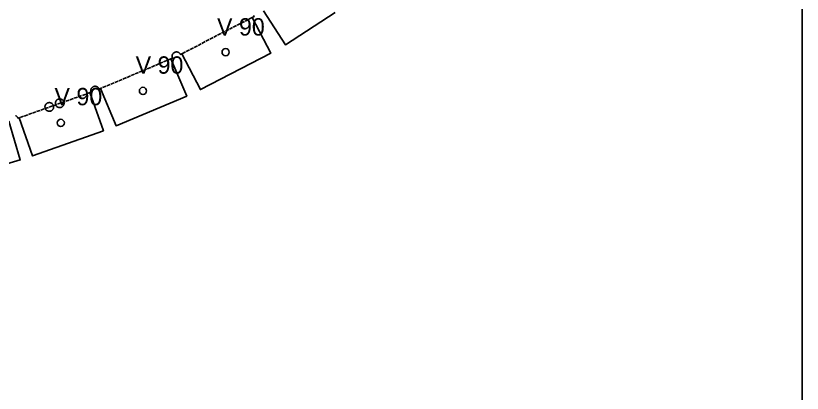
# Model space of a CAD drawing. Header units: millimetres. Extents: x 0 to 2438, y 0 to 1219.
# Drawn here: x 2166 to 2438, y 943.5 to 1074.1 of the extents above; entities that cross this region are included whole.
import ezdxf

# ---------------------------------------------------------------- set-up
doc = ezdxf.new("R2010")
doc.units = ezdxf.units.MM
doc.linetypes.add('DASHED', pattern=[1.524, 1.27, -0.254])
for name, color, linetype in [('CUT', 7, 'CONTINUOUS'), ('ETCH', 8, 'CONTINUOUS'), ('HOLE', 6, 'CONTINUOUS'), ('VALLEY', 1, 'DASHED')]:
    doc.layers.add(name, color=color, linetype=linetype)

msp = doc.modelspace()

# ---------------------------------------------------------------- linework, layer by layer
at = {"layer": 'CUT'}
for points in [[(2276.44, 1075.18), (2259.26, 1064.02), (2251.65, 1075.74)], [(2248.28, 1074.16), (2248.33, 1074.02), (2248.4, 1073.89), (2248.44, 1073.83), (2247.77, 1073.48), (2254.18, 1061.07), (2229.86, 1048.51), (2223.45, 1060.93), (2222.94, 1060.66), (2222.89, 1060.77), (2222.81, 1060.9), (2222.72, 1061.01), (2222.62, 1061.12), (2222.51, 1061.22), (2222.39, 1061.31), (2222.26, 1061.38), (2222.13, 1061.44), (2221.99, 1061.49), (2221.85, 1061.52), (2221.7, 1061.54), (2221.55, 1061.55), (2221.41, 1061.54), (2221.26, 1061.51), (2221.12, 1061.48), (2220.98, 1061.42), (2220.85, 1061.36), (2220.72, 1061.28), (2220.61, 1061.19), (2220.5, 1061.09), (2220.4, 1060.98), (2220.31, 1060.86), (2220.24, 1060.74), (2220.18, 1060.6), (2220.13, 1060.46), (2220.1, 1060.32), (2220.08, 1060.17), (2220.07, 1060.03), (2220.08, 1059.88), (2220.11, 1059.73), (2220.14, 1059.59), (2220.2, 1059.45), (2220.23, 1059.39), (2219.69, 1059.17), (2225.13, 1046.29), (2200.69, 1035.98), (2195.26, 1048.85), (2194.86, 1048.68), (2194.83, 1048.74), (2194.77, 1048.88), (2194.69, 1049), (2194.6, 1049.12), (2194.5, 1049.23), (2194.39, 1049.32), (2194.27, 1049.41), (2194.15, 1049.48), (2194.01, 1049.54), (2193.87, 1049.59), (2193.73, 1049.63), (2193.58, 1049.65), (2193.44, 1049.65), (2193.29, 1049.64), (2193.14, 1049.62), (2193, 1049.58), (2192.86, 1049.53), (2192.86, 1049.53), (2192.73, 1049.46), (2192.61, 1049.39), (2192.49, 1049.3), (2192.38, 1049.2), (2192.28, 1049.09), (2192.2, 1048.97), (2192.12, 1048.84), (2192.06, 1048.71), (2192.02, 1048.57), (2191.98, 1048.42), (2191.96, 1048.28), (2191.96, 1048.13), (2191.97, 1047.98), (2191.99, 1047.84), (2192.03, 1047.7), (2192.06, 1047.6), (2191.66, 1047.45), (2196.34, 1034.29), (2171.83, 1025.56), (2167.14, 1038.73), (2166.78, 1038.6), (2166.73, 1038.73), (2166.66, 1038.86), (2166.59, 1038.99), (2166.5, 1039.11), (2166.4, 1039.21), (2166.29, 1039.31), (2166.17, 1039.4), (2166.04, 1039.47), (2165.91, 1039.53)], [(2163.56, 1037.55), (2167.56, 1024.17), (2136.03, 1014.74)]]:
    msp.add_lwpolyline(points, dxfattribs=at)
for points in [[(2180.78, 1042.35), (2180.93, 1042.31), (2181.07, 1042.29), (2181.22, 1042.29), (2181.37, 1042.3), (2181.51, 1042.32), (2181.65, 1042.36), (2181.79, 1042.41), (2181.92, 1042.47), (2182.05, 1042.55), (2182.17, 1042.64), (2182.27, 1042.74), (2182.37, 1042.85), (2182.46, 1042.97), (2182.53, 1043.1), (2182.59, 1043.23), (2182.64, 1043.37), (2182.67, 1043.52), (2182.69, 1043.66), (2182.7, 1043.81), (2182.69, 1043.96), (2182.67, 1044.1), (2182.63, 1044.24), (2182.58, 1044.38), (2182.51, 1044.51), (2182.43, 1044.64), (2182.35, 1044.76), (2182.25, 1044.86), (2182.13, 1044.96), (2182.02, 1045.05), (2181.89, 1045.12), (2181.75, 1045.18), (2181.61, 1045.23), (2181.47, 1045.26), (2181.33, 1045.28), (2181.18, 1045.29), (2181.03, 1045.28), (2180.89, 1045.25), (2180.74, 1045.22), (2180.61, 1045.17), (2180.47, 1045.1), (2180.35, 1045.02), (2180.23, 1044.93), (2180.12, 1044.83), (2180.03, 1044.72), (2179.94, 1044.6), (2179.87, 1044.48), (2179.81, 1044.34), (2179.76, 1044.2), (2179.72, 1044.06), (2179.7, 1043.91), (2179.7, 1043.77), (2179.71, 1043.62), (2179.73, 1043.47), (2179.77, 1043.33), (2179.82, 1043.19), (2179.89, 1043.06), (2179.96, 1042.94), (2180.05, 1042.82), (2180.15, 1042.71), (2180.26, 1042.61), (2180.38, 1042.53), (2180.51, 1042.45), (2180.64, 1042.39), (2180.78, 1042.35)], [(2177.63, 1041), (2177.78, 1041.01), (2177.92, 1041.03), (2178.06, 1041.07), (2178.2, 1041.12), (2178.33, 1041.19), (2178.46, 1041.27), (2178.58, 1041.36), (2178.68, 1041.46), (2178.78, 1041.57), (2178.87, 1041.69), (2178.94, 1041.81), (2179, 1041.95), (2179.05, 1042.09), (2179.08, 1042.23), (2179.1, 1042.38), (2179.11, 1042.52), (2179.1, 1042.67), (2179.07, 1042.81), (2179.04, 1042.96), (2178.99, 1043.1), (2178.92, 1043.23), (2178.84, 1043.35), (2178.75, 1043.47), (2178.65, 1043.58), (2178.54, 1043.67), (2178.42, 1043.76), (2178.3, 1043.83), (2178.16, 1043.9), (2178.02, 1043.94), (2177.88, 1043.98), (2177.73, 1044), (2177.59, 1044), (2177.44, 1043.99), (2177.29, 1043.97), (2177.15, 1043.93), (2177.01, 1043.88), (2176.88, 1043.81), (2176.76, 1043.74), (2176.64, 1043.65), (2176.53, 1043.55), (2176.44, 1043.44), (2176.35, 1043.32), (2176.28, 1043.19), (2176.21, 1043.06), (2176.17, 1042.92), (2176.13, 1042.77), (2176.11, 1042.63), (2176.11, 1042.48), (2176.12, 1042.33), (2176.14, 1042.19), (2176.18, 1042.05), (2176.23, 1041.91), (2176.3, 1041.78), (2176.37, 1041.65), (2176.46, 1041.53), (2176.56, 1041.43), (2176.67, 1041.33), (2176.79, 1041.24), (2176.92, 1041.17), (2177.05, 1041.11), (2177.19, 1041.06), (2177.34, 1041.03), (2177.48, 1041.01), (2177.63, 1041)]]:
    msp.add_lwpolyline(points, close=True, dxfattribs=at)
at = {"layer": 'ETCH'}
msp.add_lwpolyline([(0, 0), (2438, 0), (2438, 1219), (0, 1219)], close=True, dxfattribs=at)
at = {"layer": 'HOLE'}
for centre in [(2238.58, 1061.46), (2209.99, 1048.05), (2181.57, 1036.99)]:
    msp.add_circle(centre, 1.25, dxfattribs=at)
at = {"layer": 'VALLEY'}
for p, q in [((2247.77, 1073.48), (2223.45, 1060.93)), ((2219.69, 1059.17), (2195.26, 1048.85)), ((2191.66, 1047.45), (2167.14, 1038.73))]:
    msp.add_line(p, q, dxfattribs=at)

# ---------------------------------------------------------------- texts
at = {"layer": 'ETCH'}
for p in [(2235.61, 1067.21), (2207.47, 1054.01), (2179.4, 1043.09)]:
    msp.add_text('V 90', height=6, dxfattribs=at).set_placement(p)

doc.saveas('drawing.dxf')
